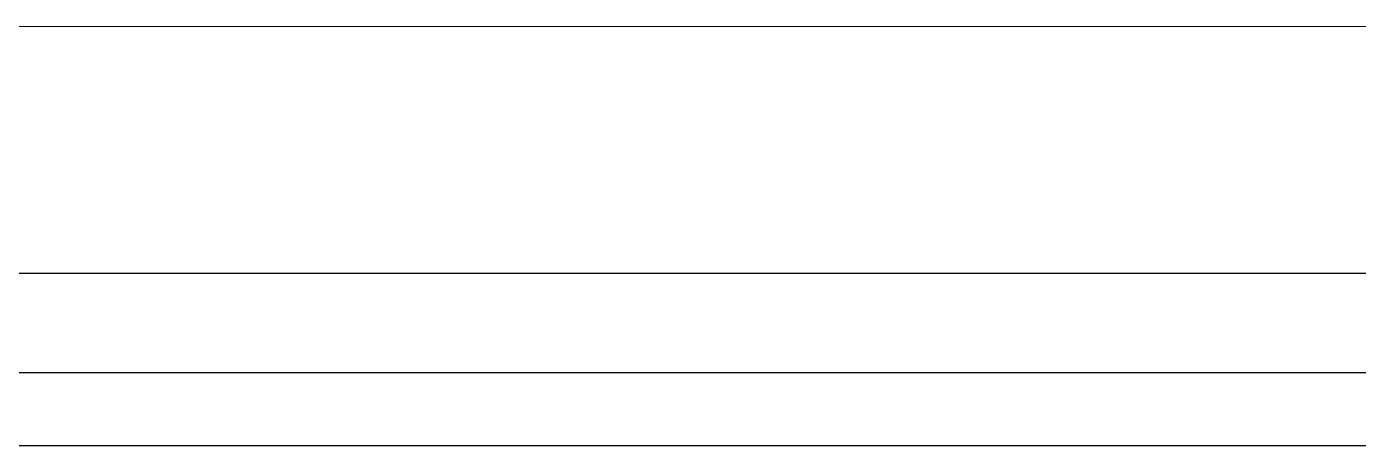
# Model space of a CAD drawing. Header units: millimetres. Extents: x 100 to 940, y 100 to 694.
# Drawn here: x 600.67 to 628.04, y 561.77 to 570.38 of the extents above; entities that cross this region are included whole.
import ezdxf

# ---------------------------------------------------------------- set-up
doc = ezdxf.new("R2010")
doc.units = ezdxf.units.MM
doc.layers.add('contorno', color=1, linetype='Continuous', lineweight=9)

# ---------------------------------------------------------------- blocks, each defined once
blk = doc.blocks.new('CHASSI FRONTAL')
at = {"layer": 'contorno'}
for p, q in [((-1619.87, 7562.65), (-449.87, 7562.65)), ((-1619.87, 7511.85), (-449.87, 7511.85))]:
    blk.add_line(p, q, dxfattribs=at)

msp = doc.modelspace()

# ---------------------------------------------------------------- linework, layer by layer
msp.add_line((710.342, 565.297), (497.409, 565.297))
at = {"color": 2}
for p, q in [((548.47, 563.263), (710.342, 563.263)), ((548.47, 561.766), (710.342, 561.766))]:
    msp.add_line(p, q, dxfattribs=at)

# ---------------------------------------------------------------- block references
at = {"layer": 'contorno', "xscale": 0.1, "yscale": 0.1, "zscale": 0.1}
msp.add_blockref('CHASSI FRONTAL', (717.8, -185.888), dxfattribs=at)

doc.saveas('drawing.dxf')
